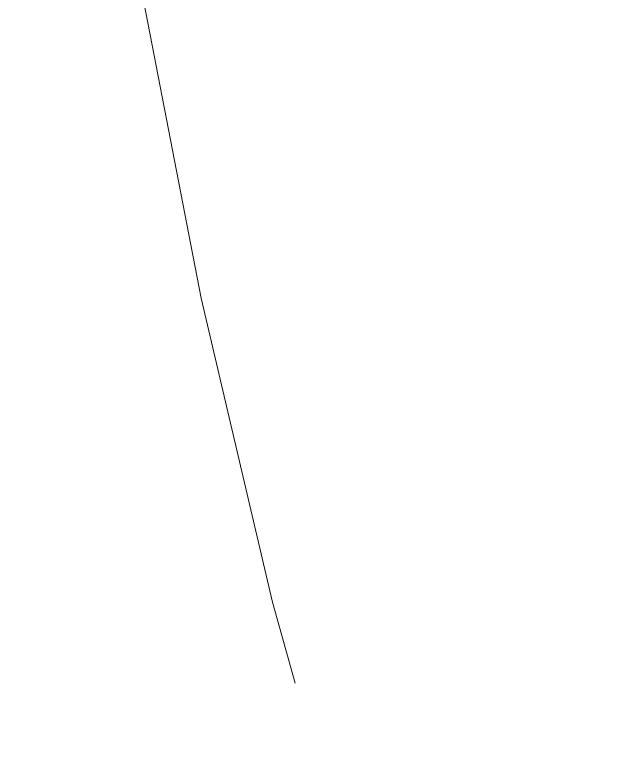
# Model space of a CAD drawing. Header units: millimetres. Extents: x -153298 to 620751, y -313239 to 250031.
# Drawn here: x 5823.36 to 5829.01, y -309509.71 to -309502.68 of the extents above; entities that cross this region are included whole.
import ezdxf

# ---------------------------------------------------------------- set-up
doc = ezdxf.new("R2010")
doc.units = ezdxf.units.MM
doc.layers.add('A-GLAZ-CURT', color=2, linetype='Continuous', lineweight=9)

# ---------------------------------------------------------------- blocks, each defined once
blk = doc.blocks.new('DPA_CP_Fence Type D - Fence Post Left w MRTA Logo-17948264-2140-01 ENTRANCE 1 ELEVATION 2')
at = {"layer": 'A-GLAZ-CURT'}
h = blk.add_hatch(dxfattribs=at)
h.set_pattern_fill('FP_15', color=256, style=0, pattern_type=2)
h.set_pattern_definition([(45, (-18634.85, 101450), (-35.3553, 35.3553), []), (135, (-18634.85, 101450), (-35.3553, -35.3553), [])])
h.paths.add_polyline_path([(-18844.7116, 101555), (-18647.0205, 101555), (-18647.0205, 102353), (-18706.7474, 102353), (-18847.8089, 102434.8975), (-18846.9776, 101568.1587), (-18844.9636, 101555.6088)])
h.paths.add_polyline_path([(-18647.0205, 102359.9933), (-18647.0205, 102540.0067), (-18803.6747, 102450), (-18657.6527, 102366.1021)])
h.paths.add_polyline_path([(-18847.8089, 102465.0959), (-18706.6747, 102547), (-18647.0205, 102547), (-18647.0205, 103400.1317), (-18777.9016, 103399.4657), (-18791.8435, 103397.3794), (-18814.0431, 103387.4958), (-18829.3633, 103373.6034), (-18839.9746, 103357.7027), (-18846.1245, 103340.1821), (-18847.8089, 103325), (-18847.8089, 102547)])
at = {"layer": 'A-GLAZ-CURT', "flags": 128}
blk.add_lwpolyline([(-18845.1149, 101555.6088), (-18845.3309, 101556.3868), (-18846.0171, 101559.3071), (-18846.586, 101562.2525), (-18847.0367, 101565.2182), (-18847.3684, 101568.1996), (-18847.5806, 101571.1919), (-18847.6729, 101574.1903), (-18847.6773, 101575)], dxfattribs=at)

msp = doc.modelspace()

# ---------------------------------------------------------------- block references
at = {"layer": 'A-GLAZ-CURT'}
msp.add_blockref('DPA_CP_Fence Type D - Fence Post Left w MRTA Logo-17948264-2140-01 ENTRANCE 1 ELEVATION 2', (24671.1729, -411064.7103), dxfattribs=at)

doc.saveas('drawing.dxf')
